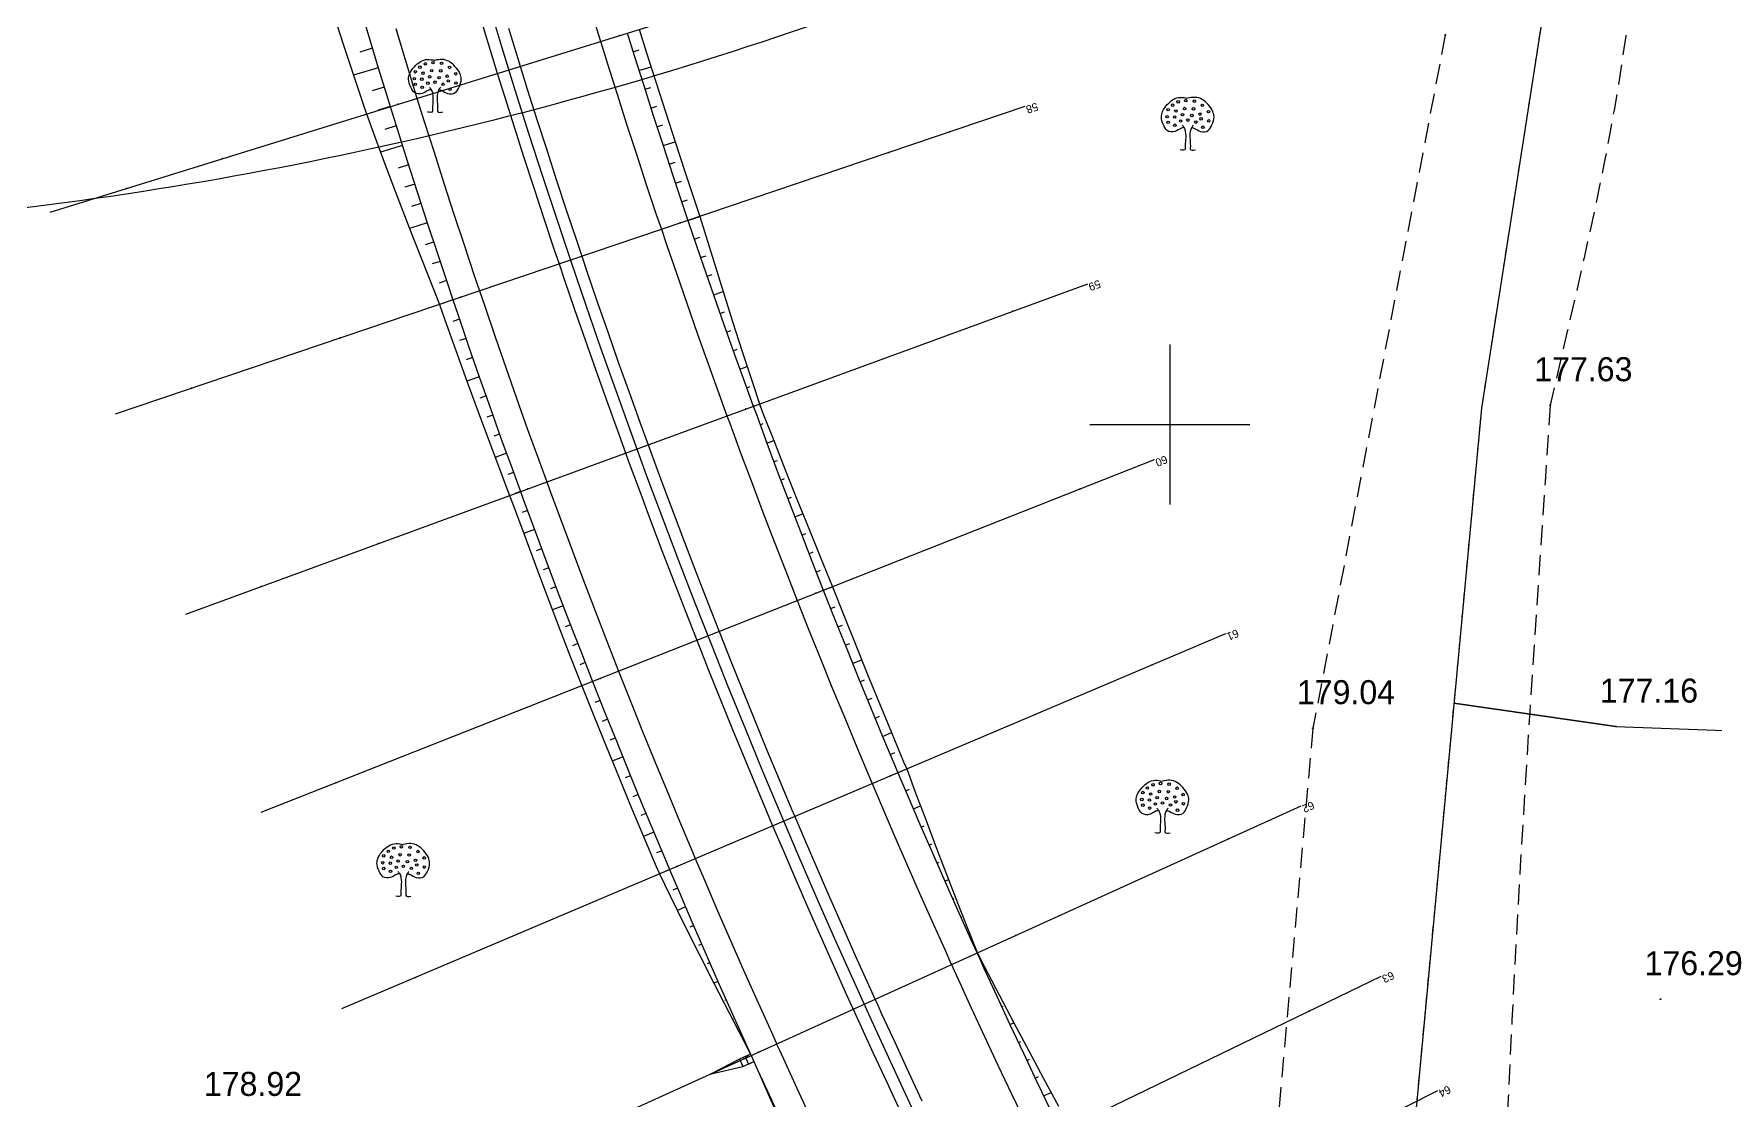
# Model space of a CAD drawing. Extents: x -83928 to -81707, y 15464 to 18601.
# Drawn here: x -83142 to -82931.8, y 17115.6 to 17248.8 of the extents above; entities that cross this region are included whole.
import ezdxf
from ezdxf.enums import TextEntityAlignment as Align

# ---------------------------------------------------------------- set-up
doc = ezdxf.new("R2010")
doc.units = 0
doc.header["$MEASUREMENT"] = 0
for name, pattern in [('ACAD_ISO03W100', [30, 12, -18]), ('INTERROMPU', [0.75, 0.5, -0.25]), ('TIRETPTx2', [2, 1, -0.5, 0, -0.5])]:
    doc.linetypes.add(name, pattern=pattern)
doc.layers.add('ACCE', color=4, linetype='INTERROMPU', lineweight=25)
for name, color, linetype in [('ALT', 7, 'Continuous'), ('ASSIETTE', 3, 'Continuous'), ('AXE_EN_PLAN', 1, 'Continuous'), ('Carroyage 1', 7, 'Continuous'), ('CHAUSSEE_EXT', 5, 'Continuous'), ('CHAUSSEE_INT', 5, 'Continuous'), ('CNiv_1', 1, 'Continuous'), ('ECOULEMENT', 160, 'ACAD_ISO03W100'), ('FONDS_DE_FOSSE', 4, 'Continuous'), ('FOSSES', 3, 'Continuous'), ('LIMITE', 40, 'INTERROMPU'), ('PLATE-FORME', 6, 'Continuous'), ('POINTS', 3, 'Continuous'), ('POINTS_PROFILS', 1, 'Continuous'), ('PROFILS', 7, 'Continuous'), ('Talus', 5, 'Continuous')]:
    doc.layers.add(name, color=color, linetype=linetype)

msp = doc.modelspace()

# ---------------------------------------------------------------- linework, layer by layer
at = {"linetype": 'ByBlock', "extrusion": (0.000932032, -0.005533, 0.999984)}
for centre in [(-83094.28, 17243.44, -162.28), (-83093.72, 17244.01, -162.28), (-83093.31, 17243.26, -162.28), (-83093.02, 17244.42, -162.28), (-83092.23, 17243.57, -162.28), (-83092.08, 17244.57, -162.28), (-83091.1, 17243.55, -162.28), (-83091, 17244.49, -162.28), (-83090, 17243.98, -162.28), (-83089.23, 17243.19, -162.28), (-83094.41, 17242.57, -162.28), (-83094.28, 17241.86, -162.28), (-83093.46, 17242.52, -162.28), (-83093.43, 17241.5, -162.28), (-83092.72, 17242.01, -162.28), (-83092.49, 17242.8, -162.28), (-83091.82, 17242.14, -162.28), (-83091.31, 17242.7, -162.28), (-83090.82, 17241.88, -162.28), (-83090.31, 17242.88, -162.28), (-83090.16, 17242.29, -162.28), (-83089.95, 17241.24, -162.28), (-83089.21, 17242.04, -162.28), (-82999.64, 17239.27, -162.28), (-82998.95, 17239.68, -162.28), (-82998, 17239.84, -162.28), (-82996.92, 17239.76, -162.28), (-82995.93, 17239.25, -162.28), (-83000.33, 17237.84, -162.28), (-83000.2, 17238.71, -162.28), (-83000.2, 17237.12, -162.28), (-82999.38, 17237.79, -162.28), (-82999.23, 17238.53, -162.28), (-82998.64, 17237.28, -162.28), (-82998.41, 17238.07, -162.28), (-82998.15, 17238.84, -162.28), (-82997.74, 17237.4, -162.28), (-82997.23, 17237.97, -162.28), (-82997.03, 17238.81, -162.28), (-82996.74, 17237.15, -162.28), (-82996.23, 17238.15, -162.28), (-82996.08, 17237.56, -162.28), (-82995.16, 17238.45, -162.28), (-82995.13, 17237.3, -162.28), (-82999.36, 17236.76, -162.28), (-82995.87, 17236.51, -162.28), (-83003.36, 17153.39, -162.28), (-83002.8, 17153.96, -162.28), (-83002.39, 17153.21, -162.28), (-83002.1, 17154.36, -162.28), (-83001.31, 17153.52, -162.28), (-83001.16, 17154.52, -162.28), (-83000.18, 17153.49, -162.28), (-83000.08, 17154.44, -162.28), (-82999.39, 17152.83, -162.28), (-82999.08, 17153.93, -162.28), (-82998.32, 17153.14, -162.28), (-83003.49, 17152.52, -162.28), (-83003.36, 17151.81, -162.28), (-83002.54, 17152.47, -162.28), (-83002.51, 17151.45, -162.28), (-83001.8, 17151.96, -162.28), (-83001.57, 17152.75, -162.28), (-83000.9, 17152.09, -162.28), (-83000.39, 17152.65, -162.28), (-82999.9, 17151.83, -162.28), (-82999.24, 17152.24, -162.28), (-82999.03, 17151.19, -162.28), (-82998.29, 17151.99, -162.28), (-83096.02, 17146.61, -162.28), (-83094.95, 17146.54, -162.28), (-83098.35, 17144.62, -162.28), (-83098.23, 17145.49, -162.28), (-83097.66, 17146.05, -162.28), (-83097.41, 17144.57, -162.28), (-83097.25, 17145.31, -162.28), (-83096.97, 17146.46, -162.28), (-83096.43, 17144.85, -162.28), (-83096.18, 17145.62, -162.28), (-83095.26, 17144.75, -162.28), (-83095.05, 17145.59, -162.28), (-83094.26, 17144.92, -162.28), (-83093.95, 17146.02, -162.28), (-83093.18, 17145.23, -162.28), (-83098.23, 17143.9, -162.28), (-83097.38, 17143.54, -162.28), (-83096.66, 17144.05, -162.28), (-83095.77, 17144.18, -162.28), (-83094.77, 17143.93, -162.28), (-83094.1, 17144.34, -162.28), (-83093.9, 17143.29, -162.28), (-83093.16, 17144.08, -162.28)]:
    msp.add_circle(centre, 0.156, dxfattribs=at)
at = {"linetype": 'ByBlock'}
for points in [[(-83092.36, 17241.85, 10.57), (-83092.48, 17241.82, 10.57), (-83092.86, 17241.7, 10.57), (-83093.44, 17241.25, 10.56), (-83094.48, 17241.32, 10.56), (-83094.93, 17242.23, 10.57), (-83095.24, 17243.05, 10.57), (-83095, 17243.99, 10.58), (-83094.44, 17244.71, 10.58), (-83093.72, 17245.4, 10.59), (-83092.77, 17245.69, 10.59), (-83092.16, 17245.56, 10.59), (-83091.86, 17245.5, 10.59)], [(-82998.28, 17237.12, 10.45), (-82998.4, 17237.09, 10.45), (-82998.78, 17236.97, 10.45), (-82999.36, 17236.51, 10.45), (-83000.41, 17236.58, 10.45), (-83000.86, 17237.49, 10.46), (-83001.16, 17238.32, 10.46), (-83000.92, 17239.25, 10.47), (-83000.36, 17239.98, 10.47), (-82999.64, 17240.67, 10.47), (-82998.69, 17240.95, 10.47), (-82998.08, 17240.83, 10.47), (-82997.78, 17240.77, 10.47)], [(-83001.44, 17151.8, 9.98), (-83001.56, 17151.77, 9.98), (-83001.94, 17151.65, 9.98), (-83002.52, 17151.19, 9.98), (-83003.56, 17151.27, 9.98), (-83004.02, 17152.18, 9.99), (-83004.32, 17153, 9.99), (-83004.08, 17153.94, 10), (-83003.52, 17154.66, 10), (-83002.8, 17155.35, 10), (-83001.85, 17155.64, 10), (-83001.24, 17155.51, 10), (-83000.94, 17155.45, 10)], [(-83096.31, 17143.9, 10.03), (-83096.43, 17143.87, 10.03), (-83096.81, 17143.75, 10.03), (-83097.39, 17143.29, 10.02), (-83098.43, 17143.36, 10.03), (-83098.88, 17144.27, 10.03), (-83099.19, 17145.1, 10.04), (-83098.95, 17146.03, 10.04), (-83098.39, 17146.76, 10.05), (-83097.67, 17147.45, 10.05), (-83096.72, 17147.73, 10.05), (-83096.11, 17147.61, 10.05), (-83095.81, 17147.55, 10.05)]]:
    msp.add_open_spline(points, degree=3, knots=[0.251632, 0.251632, 0.251632, 0.251632, 0.437955, 0.853553, 1.334497, 1.754172, 2.275549, 2.6296, 3.144963, 3.634468, 4.105014, 4.559575, 4.559575, 4.559575, 4.559575], dxfattribs=at)
for points in [[(-83091.36, 17241.85, 10.56), (-83091.24, 17241.82, 10.56), (-83090.86, 17241.7, 10.56), (-83090.28, 17241.25, 10.56), (-83089.24, 17241.32, 10.56), (-83088.78, 17242.23, 10.56), (-83088.48, 17243.05, 10.57), (-83088.72, 17243.99, 10.57), (-83089.28, 17244.71, 10.58), (-83090, 17245.4, 10.58), (-83090.95, 17245.69, 10.59), (-83091.56, 17245.56, 10.59), (-83091.86, 17245.5, 10.59)], [(-82997.28, 17237.12, 10.45), (-82997.16, 17237.09, 10.45), (-82996.78, 17236.97, 10.45), (-82996.2, 17236.51, 10.45), (-82995.16, 17236.58, 10.45), (-82994.71, 17237.49, 10.45), (-82994.4, 17238.32, 10.45), (-82994.64, 17239.25, 10.46), (-82995.2, 17239.98, 10.46), (-82995.92, 17240.67, 10.47), (-82996.87, 17240.95, 10.47), (-82997.48, 17240.83, 10.47), (-82997.78, 17240.77, 10.47)], [(-83000.44, 17151.8, 9.98), (-83000.32, 17151.77, 9.98), (-82999.94, 17151.65, 9.98), (-82999.36, 17151.2, 9.98), (-82998.32, 17151.27, 9.98), (-82997.87, 17152.18, 9.98), (-82997.56, 17153, 9.99), (-82997.8, 17153.94, 9.99), (-82998.36, 17154.66, 10), (-82999.08, 17155.35, 10), (-83000.03, 17155.64, 10), (-83000.64, 17155.51, 10), (-83000.94, 17155.45, 10)], [(-83095.31, 17143.9, 10.03), (-83095.19, 17143.87, 10.03), (-83094.81, 17143.75, 10.03), (-83094.23, 17143.29, 10.02), (-83093.18, 17143.36, 10.02), (-83092.73, 17144.27, 10.03), (-83092.43, 17145.1, 10.03), (-83092.67, 17146.03, 10.04), (-83093.23, 17146.76, 10.04), (-83093.95, 17147.45, 10.04), (-83094.9, 17147.73, 10.05), (-83095.51, 17147.61, 10.05), (-83095.81, 17147.55, 10.05)]]:
    msp.add_open_spline(points, degree=3, knots=[0.251632, 0.251632, 0.251632, 0.251632, 0.437955, 0.853553, 1.334497, 1.754172, 2.275549, 2.6296, 3.144963, 3.634468, 4.105014, 4.559575, 4.559575, 4.559575, 4.559575])
for points in [[(-83092.54, 17242.13, 10.57), (-83092.33, 17241.85, 10.57), (-83092.15, 17241.34, 10.56), (-83092.15, 17239.27, 10.55), (-83092.15, 17239.14, 10.55), (-83092.79, 17239.04, 10.55)], [(-83091.16, 17242.13, 10.57), (-83091.36, 17241.85, 10.56), (-83091.54, 17241.34, 10.56), (-83091.54, 17239.27, 10.55), (-83091.54, 17239.14, 10.55), (-83090.9, 17239.04, 10.55)], [(-82998.46, 17237.4, 10.45), (-82998.26, 17237.12, 10.45), (-82998.08, 17236.61, 10.45), (-82998.08, 17234.53, 10.44), (-82998.08, 17234.41, 10.44), (-82998.72, 17234.3, 10.44)], [(-82997.08, 17237.4, 10.45), (-82997.28, 17237.12, 10.45), (-82997.46, 17236.61, 10.45), (-82997.46, 17234.53, 10.44), (-82997.46, 17234.41, 10.44), (-82996.82, 17234.3, 10.43)], [(-83001.62, 17152.08, 9.98), (-83001.41, 17151.8, 9.98), (-83001.23, 17151.29, 9.98), (-83001.23, 17149.22, 9.97), (-83001.23, 17149.09, 9.97), (-83001.87, 17148.99, 9.97)], [(-83000.24, 17152.08, 9.98), (-83000.44, 17151.8, 9.98), (-83000.62, 17151.29, 9.98), (-83000.62, 17149.22, 9.97), (-83000.62, 17149.09, 9.97), (-82999.98, 17148.99, 9.97)], [(-83096.49, 17144.18, 10.03), (-83096.28, 17143.9, 10.03), (-83096.1, 17143.39, 10.02), (-83096.1, 17141.31, 10.01), (-83096.1, 17141.19, 10.01), (-83096.74, 17141.08, 10.01)], [(-83095.1, 17144.18, 10.03), (-83095.31, 17143.9, 10.03), (-83095.49, 17143.39, 10.02), (-83095.49, 17141.31, 10.01), (-83095.49, 17141.19, 10.01), (-83094.85, 17141.08, 10.01)]]:
    msp.add_spline(points, degree=3, dxfattribs=at)
at = {"layer": 'ACCE', "linetype": 'INTERROMPU', "ltscale": 5}
for points, knots in [([(-83233.9, 17733.51, 206.77), (-83233.53, 17729.41, 206.72), (-83233.17, 17725.3, 206.67), (-83232.41, 17718.6, 206.58), (-83232.07, 17716.01, 206.55), (-83230.88, 17708.25, 206.45), (-83229.84, 17703.13, 206.39), (-83227.33, 17692.98, 206.26), (-83225.87, 17687.95, 206.19), (-83221.02, 17673, 206), (-83217.15, 17663.22, 205.87), (-83211.43, 17649.82, 205.69), (-83209.78, 17646.08, 205.64), (-83206.47, 17638.64, 205.54), (-83204.81, 17634.94, 205.49), (-83201.81, 17628.12, 205.4), (-83200.47, 17625, 205.36), (-83197.85, 17618.75, 205.27), (-83196.57, 17615.62, 205.23), (-83192.84, 17606.19, 205.11), (-83190.48, 17599.88, 205.02), (-83183.75, 17580.86, 204.77), (-83179.76, 17568.07, 204.61), (-83169.1, 17529.37, 204.11), (-83163.76, 17503.13, 203.77), (-83148.64, 17400.87, 202.5), (-83148.84, 17322.19, 201.55), (-83152.38, 17235.24, 200.51), (-83152.66, 17228.63, 200.44), (-83153.58, 17208.79, 200.2), (-83154.25, 17195.52, 200.04), (-83155.29, 17175.82, 199.81), (-83155.63, 17169.43, 199.73), (-83156.66, 17150.22, 199.5), (-83157.36, 17137.39, 199.35), (-83158.18, 17121.77, 199.17), (-83158.33, 17119.02, 199.13), (-83158.61, 17113.51, 199.07), (-83158.75, 17110.75, 199.04), (-83159.05, 17102.49, 198.94), (-83159.1, 17097.01, 198.87), (-83158.57, 17088.78, 198.77), (-83158.27, 17085.94, 198.74), (-83157.47, 17081.04, 198.67), (-83157.03, 17078.95, 198.65), (-83155.97, 17074.95, 198.6), (-83155.36, 17073.03, 198.57), (-83154.14, 17069.86, 198.53), (-83153.59, 17068.57, 198.51), (-83151.64, 17064.57, 198.46), (-83150.05, 17061.95, 198.42), (-83146.67, 17056.82, 198.35), (-83144.87, 17054.32, 198.31), (-83142.25, 17050.57, 198.26), (-83141.39, 17049.34, 198.24), (-83139.73, 17046.84, 198.21), (-83138.91, 17045.58, 198.19), (-83136.52, 17041.77, 198.14), (-83135, 17039.19, 198.1), (-83130.64, 17031.34, 197.99), (-83128.03, 17025.96, 197.92), (-83123.34, 17014.78, 197.77), (-83121.29, 17008.97, 197.69), (-83119.3, 17002.05, 197.6), (-83119.01, 17001.03, 197.59), (-83118.74, 17000, 197.58)], [0, 0, 0, 0, 12.327592, 12.327592, 20.115185, 20.115185, 35.690369, 35.690369, 51.265554, 51.265554, 82.415924, 82.415924, 94.599801, 94.599801, 106.783679, 106.783679, 117.042177, 117.042177, 127.300676, 127.300676, 147.817673, 147.817673, 188.851667, 188.851667, 270.919656, 270.919656, 504.266791, 504.266791, 523.408174, 523.408174, 561.690939, 561.690939, 580.062827, 580.062827, 616.806602, 616.806602, 624.666597, 624.666597, 632.526593, 632.526593, 648.246583, 648.246583, 656.641025, 656.641025, 663.01911, 663.01911, 669.054099, 669.054099, 673.230966, 673.230966, 682.320154, 682.320154, 691.409342, 691.409342, 695.886005, 695.886005, 700.362668, 700.362668, 709.315994, 709.315994, 727.222646, 727.222646, 745.789014, 745.789014, 749.014873, 749.014873, 749.014873, 749.014873]), ([(-83230.54, 17729.67, 206.71), (-83230.29, 17726.91, 206.68), (-83230.02, 17724.15, 206.64), (-83229.41, 17718.85, 206.58), (-83229.08, 17716.29, 206.55), (-83227.91, 17708.67, 206.45), (-83226.87, 17703.63, 206.39), (-83224.39, 17693.62, 206.26), (-83222.95, 17688.65, 206.19), (-83218.13, 17673.86, 206), (-83214.29, 17664.14, 205.87), (-83208.5, 17650.61, 205.69), (-83206.78, 17646.7, 205.64), (-83203.3, 17638.89, 205.53), (-83201.55, 17634.99, 205.48), (-83198.23, 17627.41, 205.38), (-83196.66, 17623.72, 205.33), (-83193.62, 17616.31, 205.23), (-83192.14, 17612.6, 205.18), (-83187.83, 17601.44, 205.03), (-83185.14, 17593.96, 204.93), (-83177.56, 17571.4, 204.64), (-83173.16, 17556.21, 204.44), (-83161.76, 17510.2, 203.85), (-83156.52, 17478.97, 203.46), (-83144.4, 17368.35, 202.09), (-83146.72, 17286.54, 201.11), (-83151.16, 17197.42, 200.06), (-83151.46, 17191.54, 199.99), (-83152.38, 17173.88, 199.78), (-83153.02, 17162.08, 199.64), (-83153.87, 17146.3, 199.45), (-83154.09, 17142.32, 199.4), (-83154.54, 17133.9, 199.3), (-83154.78, 17129.45, 199.25), (-83155.15, 17122.38, 199.16), (-83155.28, 17119.77, 199.13), (-83155.69, 17111.93, 199.04), (-83155.95, 17106.72, 198.98), (-83156.05, 17095.5, 198.84), (-83155.8, 17089.54, 198.77), (-83154.41, 17080.86, 198.66), (-83153.74, 17077.94, 198.63), (-83152.23, 17073.17, 198.56), (-83151.51, 17071.28, 198.54), (-83150.07, 17068.15, 198.5), (-83149.41, 17066.89, 198.48), (-83147.99, 17064.39, 198.44), (-83147.23, 17063.15, 198.43), (-83144.83, 17059.44, 198.37), (-83143.09, 17056.99, 198.34), (-83140.39, 17053.16, 198.29), (-83139.44, 17051.79, 198.27), (-83137.58, 17049.04, 198.23), (-83136.68, 17047.65, 198.21), (-83134.02, 17043.44, 198.15), (-83132.33, 17040.58, 198.11), (-83127.53, 17031.89, 197.99), (-83124.69, 17025.91, 197.91), (-83120.19, 17014.81, 197.76), (-83118.42, 17009.73, 197.69), (-83116.46, 17003.06, 197.61), (-83116.04, 17001.53, 197.59), (-83115.64, 17000, 197.57)], [4.124484, 4.124484, 4.124484, 4.124484, 12.445479, 12.445479, 20.246294, 20.246294, 35.847925, 35.847925, 51.449556, 51.449556, 82.652817, 82.652817, 95.459944, 95.459944, 108.26707, 108.26707, 120.324294, 120.324294, 132.381518, 132.381518, 156.495965, 156.495965, 204.72486, 204.72486, 301.18265, 301.18265, 541.306805, 541.306805, 558.239841, 558.239841, 592.105912, 592.105912, 603.477058, 603.477058, 616.212297, 616.212297, 623.674417, 623.674417, 638.598656, 638.598656, 656.415944, 656.415944, 665.823083, 665.823083, 672.282671, 672.282671, 676.771569, 676.771569, 681.260468, 681.260468, 690.238265, 690.238265, 695.10295, 695.10295, 699.967635, 699.967635, 709.697004, 709.697004, 729.155744, 729.155744, 745.094776, 745.094776, 749.806585, 749.806585, 749.806585, 749.806585])]:
    msp.add_open_spline(points, degree=3, knots=knots, dxfattribs=at)
at = {"layer": 'ASSIETTE'}
for points in [[(-83104.57, 17251.38), (-83103.31, 17247.51), (-83102.04, 17243.63), (-83100.74, 17239.77), (-83100.42, 17238.8), (-83099.36, 17235.93), (-83097.93, 17232.11), (-83096.48, 17228.3), (-83095.02, 17224.49), (-83093.54, 17220.69), (-83092.05, 17216.9), (-83091.3, 17215.01), (-83090.62, 17213.09), (-83089.25, 17209.26), (-83087.86, 17205.43), (-83086.46, 17201.61), (-83085.04, 17197.8), (-83083.6, 17193.99), (-83082.52, 17191.14), (-83082.17, 17190.19), (-83080.76, 17186.37), (-83079.34, 17182.56), (-83077.91, 17178.75), (-83076.45, 17174.95), (-83074.99, 17171.16), (-83073.5, 17167.37), (-83071.99, 17163.6), (-83070.47, 17159.82), (-83068.93, 17156.06), (-83067.37, 17152.3), (-83065.8, 17148.55), (-83064.21, 17144.8), (-83063.81, 17143.87), (-83062.46, 17141.13), (-83060.65, 17137.48), (-83058.83, 17133.84), (-83056.99, 17130.21), (-83055.14, 17126.59), (-83053.27, 17122.97), (-83052.42, 17121.33), (-83053.78, 17120.71), (-83057.35, 17118.89), (-83053.36, 17119.79), (-83052, 17120.41), (-83051.51, 17119.31), (-83049.86, 17115.59), (-83048.2, 17111.89)], [(-83066.33, 17249.39), (-83065.45, 17246.57), (-83064.26, 17242.82), (-83063.06, 17239.08), (-83061.85, 17235.34), (-83060.62, 17231.61), (-83059.37, 17227.88), (-83058.75, 17226.01), (-83058.17, 17224.13), (-83057.01, 17220.37), (-83055.84, 17216.62), (-83054.65, 17212.87), (-83053.45, 17209.12), (-83052.23, 17205.38), (-83051.3, 17202.57), (-83050.95, 17201.65), (-83049.52, 17197.99), (-83048.08, 17194.33), (-83046.62, 17190.67), (-83045.15, 17187.02), (-83043.67, 17183.38), (-83042.17, 17179.74), (-83040.72, 17176.08), (-83039.26, 17172.43), (-83037.79, 17168.79), (-83036.3, 17165.14), (-83034.8, 17161.51), (-83033.28, 17157.88), (-83032.9, 17156.98), (-83031.87, 17154.21), (-83030.48, 17150.52), (-83029.08, 17146.84), (-83027.67, 17143.16), (-83026.24, 17139.49), (-83024.79, 17135.82), (-83024.13, 17134.16), (-83024.13, 17134.16), (-83024.06, 17133.99), (-83023.7, 17133.28), (-83023.7, 17133.28), (-83023.16, 17132.24), (-83021.34, 17128.74), (-83019.5, 17125.26), (-83017.65, 17121.78), (-83015.79, 17118.31), (-83013.91, 17114.84)]]:
    msp.add_lwpolyline(points, dxfattribs=at)
at = {"layer": 'AXE_EN_PLAN'}
msp.add_lwpolyline([(-83122.05, 17435.64, 0.0909), (-83020.09, 17089.73)], format="xyb", dxfattribs=at)
at = {"layer": 'Carroyage 1'}
for p, q in [((-83000, 17210), (-83000, 17190)), ((-83010, 17200), (-82990, 17200))]:
    msp.add_line(p, q, dxfattribs=at)
at = {"layer": 'CHAUSSEE_EXT'}
for points in [[(-83072.63, 17252.6), (-83071.47, 17248.82), (-83071.18, 17247.88), (-83070.29, 17245.05), (-83069.1, 17241.28), (-83067.9, 17237.52), (-83066.68, 17233.76), (-83065.44, 17230.01), (-83064.19, 17226.26), (-83063.56, 17224.39), (-83062.92, 17222.51), (-83061.64, 17218.78), (-83060.35, 17215.04), (-83059.04, 17211.31), (-83057.71, 17207.59), (-83056.37, 17203.87), (-83055.36, 17201.09), (-83055.02, 17200.16), (-83053.65, 17196.45), (-83052.26, 17192.75), (-83050.86, 17189.06), (-83049.45, 17185.37), (-83048.02, 17181.68), (-83046.58, 17178), (-83045.12, 17174.33), (-83043.64, 17170.66), (-83042.16, 17167), (-83040.65, 17163.35), (-83039.14, 17159.7), (-83037.6, 17156.05), (-83037.22, 17155.14), (-83036.06, 17152.42), (-83034.5, 17148.79), (-83032.92, 17145.16), (-83031.33, 17141.54), (-83029.73, 17137.93), (-83028.11, 17134.33), (-83027.37, 17132.69), (-83027.37, 17132.69), (-83027.3, 17132.53), (-83026.96, 17131.8), (-83026.96, 17131.8), (-83026.48, 17130.73), (-83024.83, 17127.13), (-83023.17, 17123.55), (-83021.49, 17119.97), (-83019.8, 17116.4), (-83018.1, 17112.83)], [(-83096.76, 17249.48), (-83095.58, 17245.6), (-83094.4, 17241.73), (-83094.1, 17240.77), (-83093.19, 17237.87), (-83091.97, 17234.01), (-83090.74, 17230.15), (-83089.49, 17226.3), (-83088.22, 17222.46), (-83086.94, 17218.62), (-83086.29, 17216.7), (-83085.64, 17214.78), (-83084.33, 17210.95), (-83083.01, 17207.13), (-83081.66, 17203.31), (-83080.31, 17199.5), (-83078.93, 17195.69), (-83077.89, 17192.84), (-83077.55, 17191.89), (-83076.14, 17188.09), (-83074.72, 17184.3), (-83073.29, 17180.51), (-83071.84, 17176.73), (-83070.38, 17172.96), (-83068.9, 17169.19), (-83067.41, 17165.43), (-83065.9, 17161.67), (-83064.37, 17157.92), (-83062.83, 17154.18), (-83061.28, 17150.44), (-83059.71, 17146.71), (-83059.32, 17145.78), (-83058.13, 17142.98), (-83056.53, 17139.26), (-83054.91, 17135.55), (-83053.29, 17131.84), (-83051.64, 17128.15), (-83049.98, 17124.45), (-83049.23, 17122.78), (-83049.23, 17122.78), (-83049.15, 17122.61), (-83048.81, 17121.86), (-83048.81, 17121.86), (-83048.31, 17120.77), (-83046.62, 17117.09), (-83044.92, 17113.41)]]:
    msp.add_lwpolyline(points, dxfattribs=at)
at = {"layer": 'CHAUSSEE_INT'}
for points in [[(-83086.7, 17252.5), (-83085.54, 17248.67), (-83084.37, 17244.84), (-83084.07, 17243.88), (-83083.17, 17241.01), (-83081.97, 17237.19), (-83080.74, 17233.38), (-83079.51, 17229.57), (-83078.26, 17225.76), (-83076.99, 17221.96), (-83076.35, 17220.06), (-83075.7, 17218.17), (-83074.41, 17214.38), (-83073.09, 17210.59), (-83071.76, 17206.81), (-83070.42, 17203.04), (-83069.06, 17199.27), (-83068.03, 17196.45), (-83067.69, 17195.51), (-83066.3, 17191.75), (-83064.9, 17188), (-83063.48, 17184.25), (-83062.04, 17180.51), (-83060.6, 17176.77), (-83059.13, 17173.05), (-83057.65, 17169.32), (-83056.16, 17165.6), (-83054.65, 17161.89), (-83053.13, 17158.19), (-83051.59, 17154.49), (-83050.04, 17150.8), (-83049.65, 17149.87), (-83048.47, 17147.11), (-83046.89, 17143.43), (-83045.29, 17139.76), (-83043.68, 17136.09), (-83042.06, 17132.43), (-83040.41, 17128.77), (-83039.67, 17127.12), (-83039.66, 17127.11), (-83039.59, 17126.95), (-83039.25, 17126.21), (-83039.25, 17126.21), (-83038.76, 17125.12), (-83037.09, 17121.48), (-83035.4, 17117.85), (-83033.71, 17114.22)], [(-83082.67, 17249.54), (-83081.5, 17245.72), (-83081.2, 17244.77), (-83080.31, 17241.91), (-83079.11, 17238.1), (-83077.89, 17234.3), (-83076.66, 17230.5), (-83075.41, 17226.7), (-83074.14, 17222.92), (-83073.51, 17221.02), (-83072.86, 17219.13), (-83071.57, 17215.35), (-83070.26, 17211.58), (-83068.94, 17207.81), (-83067.6, 17204.05), (-83066.24, 17200.29), (-83065.22, 17197.48), (-83064.87, 17196.54), (-83063.49, 17192.79), (-83062.09, 17189.05), (-83060.67, 17185.32), (-83059.25, 17181.59), (-83057.8, 17177.86), (-83056.34, 17174.15), (-83054.87, 17170.43), (-83053.38, 17166.73), (-83051.88, 17163.03), (-83050.36, 17159.33), (-83048.82, 17155.65), (-83047.28, 17151.96), (-83046.89, 17151.04), (-83045.71, 17148.29), (-83044.14, 17144.62), (-83042.54, 17140.96), (-83040.94, 17137.3), (-83039.32, 17133.65), (-83037.68, 17130.01), (-83036.93, 17128.36), (-83036.93, 17128.35), (-83036.86, 17128.19), (-83036.52, 17127.45), (-83036.52, 17127.45), (-83036.03, 17126.37), (-83034.36, 17122.74), (-83032.69, 17119.11), (-83030.99, 17115.5)]]:
    msp.add_lwpolyline(points, dxfattribs=at)
at = {"layer": 'CNiv_1', "elevation": 180}
msp.add_lwpolyline([(-82928.31, 17321.58, 0.220459), (-82953.33, 17313.33, 0.194059), (-82959.4, 17300.28, -0.18459), (-82965.5, 17286.5, -0.084432), (-82977, 17278.28, -0.020916), (-83029, 17255.67, -0.064933), (-83149.77, 17226.28, -0.064933)], format="xyb", dxfattribs=at)
at = {"layer": 'ECOULEMENT', "linetype": 'ByBlock', "extrusion": (0.000932032, -0.005533, 0.999984)}
for p, q in [((-82953.41, 17251.23, 200.59), (-82961.07, 17202.06, 200.32)), ((-82961.07, 17202.06, 200.32), (-82970.8, 17097.99, 199.76)), ((-82964.52, 17165.21, 200.12), (-82944.27, 17162.26, 198.98)), ((-82944.27, 17162.26, 198.98), (-82964.52, 17165.21, 200.12)), ((-82964.52, 17165.21, 200.12), (-82944.27, 17162.26, 198.98)), ((-82944.27, 17162.26, 198.98), (-82964.52, 17165.21, 200.12)), ((-82944.27, 17162.26, 198.98), (-82903.74, 17160.8, 198.84)), ((-82944.27, 17162.26, 198.98), (-82903.74, 17160.8, 198.84))]:
    msp.add_line(p, q, dxfattribs=at)
at = {"layer": 'ECOULEMENT', "linetype": 'TIRETPTx2', "extrusion": (0.000932032, -0.005533, 0.999984), "elevation": 27.82}
msp.add_lwpolyline([(-82964.78, 17325.74), (-82953.56, 17251.65), (-82961.22, 17202.48), (-82970.95, 17098.41), (-82982.23, 17000.41)], dxfattribs=at)
at = {"layer": 'FONDS_DE_FOSSE'}
for points in [[(-83104.57, 17251.38), (-83103.31, 17247.51), (-83102.04, 17243.63), (-83100.74, 17239.77), (-83100.42, 17238.8), (-83099.36, 17235.93), (-83097.93, 17232.11), (-83096.48, 17228.3), (-83095.02, 17224.49), (-83093.54, 17220.69), (-83092.05, 17216.9), (-83091.3, 17215.01), (-83090.62, 17213.09), (-83089.25, 17209.26), (-83087.86, 17205.43), (-83086.46, 17201.61), (-83085.04, 17197.8), (-83083.6, 17193.99), (-83082.52, 17191.14), (-83082.17, 17190.19), (-83080.76, 17186.37), (-83079.34, 17182.56), (-83077.91, 17178.75), (-83076.45, 17174.95), (-83074.99, 17171.16), (-83073.5, 17167.37), (-83071.99, 17163.6), (-83070.47, 17159.82), (-83068.93, 17156.06), (-83067.37, 17152.3), (-83065.8, 17148.55), (-83064.21, 17144.8), (-83063.81, 17143.87), (-83062.46, 17141.13), (-83060.65, 17137.48), (-83058.83, 17133.84), (-83056.99, 17130.21), (-83055.14, 17126.59), (-83053.27, 17122.97), (-83052.42, 17121.33), (-83053.1, 17121.02), (-83053.02, 17120.85), (-83052.68, 17120.1), (-83052, 17120.41), (-83051.51, 17119.31), (-83049.86, 17115.59), (-83048.2, 17111.89)], [(-83066.33, 17249.39), (-83065.45, 17246.57), (-83064.26, 17242.82), (-83063.06, 17239.08), (-83061.85, 17235.34), (-83060.62, 17231.61), (-83059.37, 17227.88), (-83058.75, 17226.01), (-83058.17, 17224.13), (-83057.01, 17220.37), (-83055.84, 17216.62), (-83054.65, 17212.87), (-83053.45, 17209.12), (-83052.23, 17205.38), (-83051.3, 17202.57), (-83050.95, 17201.65), (-83049.52, 17197.99), (-83048.08, 17194.33), (-83046.62, 17190.67), (-83045.15, 17187.02), (-83043.67, 17183.38), (-83042.17, 17179.74), (-83040.72, 17176.08), (-83039.26, 17172.43), (-83037.79, 17168.79), (-83036.3, 17165.14), (-83034.8, 17161.51), (-83033.28, 17157.88), (-83032.9, 17156.98), (-83031.87, 17154.21), (-83030.48, 17150.52), (-83029.08, 17146.84), (-83027.67, 17143.16), (-83026.24, 17139.49), (-83024.79, 17135.82), (-83024.13, 17134.16), (-83024.13, 17134.16), (-83024.06, 17133.99), (-83023.7, 17133.28), (-83023.7, 17133.28), (-83023.16, 17132.24), (-83021.34, 17128.74), (-83019.5, 17125.26), (-83017.65, 17121.78), (-83015.79, 17118.31), (-83013.91, 17114.84)]]:
    msp.add_lwpolyline(points, dxfattribs=at)
at = {"layer": 'FOSSES'}
for points in [[(-83104.57, 17251.38), (-83103.31, 17247.51), (-83102.04, 17243.63), (-83100.74, 17239.77), (-83100.42, 17238.8), (-83099.36, 17235.93), (-83097.93, 17232.11), (-83096.48, 17228.3), (-83095.02, 17224.49), (-83093.54, 17220.69), (-83092.05, 17216.9), (-83091.3, 17215.01), (-83090.62, 17213.09), (-83089.25, 17209.26), (-83087.86, 17205.43), (-83086.46, 17201.61), (-83085.04, 17197.8), (-83083.6, 17193.99), (-83082.52, 17191.14), (-83082.17, 17190.19), (-83080.76, 17186.37), (-83079.34, 17182.56), (-83077.91, 17178.75), (-83076.45, 17174.95), (-83074.99, 17171.16), (-83073.5, 17167.37), (-83071.99, 17163.6), (-83070.47, 17159.82), (-83068.93, 17156.06), (-83067.37, 17152.3), (-83065.8, 17148.55), (-83064.21, 17144.8), (-83063.81, 17143.87), (-83062.46, 17141.13), (-83060.65, 17137.48), (-83058.83, 17133.84), (-83056.99, 17130.21), (-83055.14, 17126.59), (-83053.27, 17122.97), (-83052.42, 17121.33), (-83053.78, 17120.71), (-83053.7, 17120.54), (-83053.36, 17119.79), (-83052, 17120.41), (-83051.51, 17119.31), (-83049.86, 17115.59), (-83048.2, 17111.89)], [(-83066.33, 17249.39), (-83065.45, 17246.57), (-83064.26, 17242.82), (-83063.06, 17239.08), (-83061.85, 17235.34), (-83060.62, 17231.61), (-83059.37, 17227.88), (-83058.75, 17226.01), (-83058.17, 17224.13), (-83057.01, 17220.37), (-83055.84, 17216.62), (-83054.65, 17212.87), (-83053.45, 17209.12), (-83052.23, 17205.38), (-83051.3, 17202.57), (-83050.95, 17201.65), (-83049.52, 17197.99), (-83048.08, 17194.33), (-83046.62, 17190.67), (-83045.15, 17187.02), (-83043.67, 17183.38), (-83042.17, 17179.74), (-83040.72, 17176.08), (-83039.26, 17172.43), (-83037.79, 17168.79), (-83036.3, 17165.14), (-83034.8, 17161.51), (-83033.28, 17157.88), (-83032.9, 17156.98), (-83031.87, 17154.21), (-83030.48, 17150.52), (-83029.08, 17146.84), (-83027.67, 17143.16), (-83026.24, 17139.49), (-83024.79, 17135.82), (-83024.13, 17134.16), (-83024.13, 17134.16), (-83024.06, 17133.99), (-83023.7, 17133.28), (-83023.7, 17133.28), (-83023.16, 17132.24), (-83021.34, 17128.74), (-83019.5, 17125.26), (-83017.65, 17121.78), (-83015.79, 17118.31), (-83013.91, 17114.84)]]:
    msp.add_lwpolyline(points, dxfattribs=at)
at = {"layer": 'LIMITE', "linetype": 'INTERROMPU', "ltscale": 5, "extrusion": (0.000932032, -0.005533, 0.999984)}
for p, q in [((-82968.83, 17319.73, 10.88), (-82965.59, 17248.69, 200.09)), ((-82965.59, 17248.69, 200.09), (-82982.13, 17162.06, 199.1)), ((-82965.59, 17248.69, 200.09), (-82982.13, 17162.06, 199.1)), ((-82982.13, 17162.06, 199.1), (-82996.7, 16999.37, 197.19)), ((-82982.13, 17162.06, 199.1), (-82996.7, 16999.37, 197.19))]:
    msp.add_line(p, q, dxfattribs=at)
at = {"layer": 'LIMITE', "linetype": 'INTERROMPU', "ltscale": 5}
for points, knots in [([(-82945.75, 17342.12, 201.15), (-82942.41, 17311.78, 200.78), (-82937.23, 17264.6, 200.19), (-82948.75, 17218.76, 199.68), (-82952.48, 17202.37, 199.49), (-82952.48, 17202.35, 199.49)], [0, 0, 0, 0, 90.53309, 140.750603, 140.800444, 140.800444, 140.800444, 140.800444]), ([(-82952.47, 17202.4, 199.49), (-82955.97, 17151.31, 198.92), (-82960.09, 17091.22, 198.26), (-82959.06, 17021.42, 197.29), (-82969.8, 17006.91, 197.27), (-82972.33, 17000, 197.16)], [0, 0, 0, 0, 154.901533, 182.17592, 204.739483, 204.739483, 204.739483, 204.739483]), ([(-82952.47, 17202.4, 199.49), (-82955.97, 17151.31, 198.92), (-82960.09, 17091.22, 198.26), (-82959.06, 17021.42, 197.29), (-82969.8, 17006.91, 197.27), (-82972.33, 17000, 197.16)], [0, 0, 0, 0, 154.901533, 182.17592, 204.739483, 204.739483, 204.739483, 204.739483])]:
    msp.add_open_spline(points, degree=3, knots=knots, dxfattribs=at)
at = {"layer": 'PLATE-FORME'}
for points in [[(-83101.27, 17252.36), (-83100.11, 17248.47), (-83098.93, 17244.58), (-83097.74, 17240.7), (-83097.44, 17239.73), (-83096.53, 17236.82), (-83095.31, 17232.95), (-83094.07, 17229.08), (-83092.81, 17225.22), (-83091.54, 17221.36), (-83090.26, 17217.5), (-83089.61, 17215.58), (-83088.96, 17213.66), (-83087.64, 17209.81), (-83086.31, 17205.98), (-83084.96, 17202.14), (-83083.6, 17198.32), (-83082.22, 17194.49), (-83081.18, 17191.63), (-83080.83, 17190.68), (-83079.42, 17186.87), (-83078, 17183.06), (-83076.56, 17179.27), (-83075.11, 17175.47), (-83073.64, 17171.69), (-83072.15, 17167.9), (-83070.66, 17164.13), (-83069.14, 17160.36), (-83067.61, 17156.6), (-83066.07, 17152.84), (-83064.51, 17149.09), (-83062.93, 17145.34), (-83062.54, 17144.41), (-83061.34, 17141.61), (-83059.74, 17137.87), (-83058.12, 17134.15), (-83056.49, 17130.43), (-83054.84, 17126.72), (-83053.18, 17123.01), (-83052.42, 17121.33), (-83052.41, 17121.33), (-83052.34, 17121.16), (-83052, 17120.41), (-83052, 17120.41), (-83051.5, 17119.31), (-83049.8, 17115.62), (-83048.1, 17111.94)], [(-83067.83, 17248.92), (-83066.95, 17246.1), (-83065.77, 17242.34), (-83064.57, 17238.59), (-83063.35, 17234.85), (-83062.12, 17231.11), (-83060.87, 17227.37), (-83060.24, 17225.51), (-83059.61, 17223.64), (-83058.33, 17219.92), (-83057.04, 17216.2), (-83055.74, 17212.48), (-83054.42, 17208.77), (-83053.08, 17205.07), (-83052.07, 17202.29), (-83051.73, 17201.37), (-83050.37, 17197.67), (-83048.99, 17193.98), (-83047.59, 17190.3), (-83046.18, 17186.62), (-83044.76, 17182.95), (-83043.32, 17179.29), (-83041.87, 17175.63), (-83040.4, 17171.97), (-83038.92, 17168.32), (-83037.42, 17164.68), (-83035.91, 17161.05), (-83034.38, 17157.42), (-83034, 17156.51), (-83032.84, 17153.79), (-83031.29, 17150.17), (-83029.72, 17146.56), (-83028.13, 17142.96), (-83026.53, 17139.36), (-83024.92, 17135.77), (-83024.18, 17134.14), (-83024.18, 17134.14), (-83024.11, 17133.97), (-83023.78, 17133.25), (-83023.78, 17133.24), (-83023.29, 17132.18), (-83021.65, 17128.6), (-83020, 17125.03), (-83018.32, 17121.46), (-83016.64, 17117.9), (-83014.94, 17114.35)]]:
    msp.add_lwpolyline(points, dxfattribs=at)
at = {"layer": 'POINTS', "extrusion": (0.002059, -0.012217, 0.999923)}
for centre in [(-82965.82, 17247.76, -182.42), (-82952.71, 17201.47, -182.42), (-82982.37, 17161.12, -182.42), (-82944.51, 17161.32, -182.42), (-82938.92, 17127.26, -182.42)]:
    msp.add_circle(centre, 0.05, dxfattribs=at)
at = {"layer": 'POINTS_PROFILS'}
for p in [(-83068.79, 17248.62), (-83071.18, 17247.88), (-83082.64, 17244.32), (-83081.2, 17244.77), (-83084.07, 17243.88), (-83096.48, 17240.02), (-83094.1, 17240.77), (-83100.42, 17238.8), (-83097.44, 17239.73), (-83027.56, 17236.56), (-83035.14, 17233.99), (-83118.41, 17233.22), (-83130.39, 17229.5), (-83061.19, 17225.19), (-83060.24, 17225.51), (-83058.75, 17226.01), (-83063.56, 17224.39), (-83073.51, 17221.02), (-83076.35, 17220.06), (-83074.93, 17220.54), (-83086.29, 17216.7), (-83091.3, 17215.01), (-83089.61, 17215.58), (-83088.66, 17215.9), (-83019.67, 17214.15), (-83103.69, 17210.82), (-83122.29, 17204.53), (-83053.01, 17201.95), (-83052.07, 17202.29), (-83051.3, 17202.57), (-83055.36, 17201.09), (-83068.03, 17196.45), (-83066.63, 17196.96), (-83065.22, 17197.48), (-83081.18, 17191.63), (-83080.24, 17191.98), (-83077.89, 17192.84), (-83011.23, 17191.96), (-83082.52, 17191.14), (-83098.94, 17185.13), (-83113.58, 17179.77), (-83044.25, 17178.92), (-83043.32, 17179.29), (-83042.17, 17179.74), (-83046.58, 17178), (-83059.13, 17173.05), (-83057.74, 17173.6), (-83056.34, 17174.15), (-83068.9, 17169.19), (-83002.23, 17169.98), (-83073.5, 17167.37), (-83072.15, 17167.9), (-83071.22, 17168.27), (-83034.92, 17156.12), (-83034, 17156.51), (-83032.9, 17156.98), (-83104.24, 17155.24), (-83037.22, 17155.14), (-83049.65, 17149.87), (-83048.27, 17150.46), (-83046.89, 17151.04), (-82992.69, 17148.23), (-83059.32, 17145.78), (-83063.81, 17143.87), (-83062.54, 17144.41), (-83061.62, 17144.8), (-83019.28, 17136.16), (-83025.02, 17133.56), (-83024.11, 17133.97), (-83024.06, 17133.99), (-83094.3, 17130.94), (-83027.3, 17132.53), (-83039.59, 17126.95), (-83038.22, 17127.57), (-83036.86, 17128.19), (-82982.61, 17126.73), (-83049.15, 17122.61), (-83053.71, 17120.54), (-83053.7, 17120.54), (-83053.25, 17120.75), (-83052.79, 17120.96), (-83052.34, 17121.16), (-83051.43, 17121.58), (-83057.35, 17118.89)]:
    msp.add_point(p, dxfattribs=at)
at = {"layer": 'PROFILS'}
for points in [[(-83139.94, 17226.54), (-83025.33, 17262.11)], [(-83131.77, 17201.33), (-83018.09, 17239.76)], [(-83122.97, 17176.33), (-83010.28, 17217.59)], [(-83113.55, 17151.56), (-83001.93, 17195.63)], [(-83103.51, 17127.04), (-82993.03, 17173.88)], [(-83092.86, 17102.77), (-82983.59, 17152.36)], [(-83081.61, 17078.78), (-82973.61, 17131.08)], [(-83073.64, 17062.67), (-82966.54, 17116.8)]]:
    msp.add_lwpolyline(points, dxfattribs=at)
at = {"layer": 'Talus'}
for points in [[(-83099.67, 17247.01), (-83101.25, 17246.53)], [(-83067.1, 17246.57), (-83066.35, 17246.81)], [(-83098.93, 17244.58), (-83102.04, 17243.63)], [(-83066.36, 17244.22), (-83064.85, 17244.7)], [(-83098.19, 17242.15), (-83099.71, 17241.69)], [(-83065.62, 17241.88), (-83064.86, 17242.12)], [(-83064.87, 17239.53), (-83064.11, 17239.77)], [(-83097.44, 17239.73), (-83098.93, 17239.27)], [(-83096.68, 17237.3), (-83098.11, 17236.86)], [(-83064.11, 17237.19), (-83063.36, 17237.43)], [(-83095.92, 17234.88), (-83098.64, 17234.02)], [(-83063.35, 17234.85), (-83061.85, 17235.34)], [(-83095.15, 17232.46), (-83096.45, 17232.05)], [(-83062.58, 17232.51), (-83061.83, 17232.76)], [(-83094.38, 17230.05), (-83095.61, 17229.65)], [(-83061.81, 17230.17), (-83061.06, 17230.42)], [(-83093.6, 17227.63), (-83094.77, 17227.25)], [(-83061.03, 17227.84), (-83060.28, 17228.09)], [(-83092.81, 17225.22), (-83095.02, 17224.49)], [(-83060.24, 17225.51), (-83058.75, 17226.01)], [(-83059.45, 17223.18), (-83058.74, 17223.42)], [(-83092.02, 17222.8), (-83093.06, 17222.46)], [(-83058.65, 17220.85), (-83057.98, 17221.08)], [(-83091.22, 17220.39), (-83092.2, 17220.07)], [(-83057.85, 17218.52), (-83057.21, 17218.74)], [(-83090.42, 17217.99), (-83091.33, 17217.68)], [(-83089.61, 17215.58), (-83091.3, 17215.01)], [(-83057.04, 17216.2), (-83055.84, 17216.62)], [(-83088.79, 17213.18), (-83089.62, 17212.89)], [(-83056.23, 17213.87), (-83055.66, 17214.07)], [(-83087.97, 17210.77), (-83088.78, 17210.49)], [(-83055.41, 17211.55), (-83054.88, 17211.74)], [(-83087.14, 17208.37), (-83087.94, 17208.1)], [(-83054.58, 17209.23), (-83054.09, 17209.41)], [(-83053.75, 17206.92), (-83052.84, 17207.25)], [(-83086.31, 17205.98), (-83087.86, 17205.43)], [(-83052.91, 17204.6), (-83052.49, 17204.76)], [(-83085.47, 17203.58), (-83086.23, 17203.31)], [(-83052.07, 17202.29), (-83051.69, 17202.43)], [(-83084.62, 17201.19), (-83085.36, 17200.92)], [(-83051.22, 17199.98), (-83050.82, 17200.13)], [(-83083.77, 17198.79), (-83084.49, 17198.54)], [(-83050.37, 17197.67), (-83049.52, 17197.99)], [(-83082.91, 17196.41), (-83084.32, 17195.9)], [(-83082.05, 17194.02), (-83082.74, 17193.77)], [(-83049.5, 17195.37), (-83049.06, 17195.53)], [(-83081.18, 17191.63), (-83081.85, 17191.39)], [(-83048.64, 17193.06), (-83048.18, 17193.24)], [(-83047.77, 17190.76), (-83047.29, 17190.94)], [(-83080.3, 17189.25), (-83080.97, 17189)], [(-83046.89, 17188.46), (-83045.89, 17188.85)], [(-83079.42, 17186.87), (-83080.76, 17186.37)], [(-83046, 17186.17), (-83045.49, 17186.37)], [(-83078.53, 17184.49), (-83079.2, 17184.24)], [(-83045.11, 17183.87), (-83044.58, 17184.08)], [(-83077.64, 17182.11), (-83078.31, 17181.86)], [(-83044.22, 17181.58), (-83043.66, 17181.8)], [(-83076.74, 17179.74), (-83077.41, 17179.49)], [(-83043.32, 17179.29), (-83042.17, 17179.74)], [(-83075.83, 17177.37), (-83077.18, 17176.85)], [(-83042.41, 17177), (-83041.84, 17177.23)], [(-83074.92, 17175), (-83075.6, 17174.74)], [(-83041.5, 17174.71), (-83040.93, 17174.94)], [(-83074.01, 17172.63), (-83074.68, 17172.37)], [(-83040.58, 17172.43), (-83040.01, 17172.66)], [(-83039.66, 17170.15), (-83038.53, 17170.61)], [(-83073.08, 17170.27), (-83073.76, 17170)], [(-83072.15, 17167.9), (-83073.5, 17167.37)], [(-83038.73, 17167.87), (-83038.17, 17168.1)], [(-83071.22, 17165.54), (-83071.89, 17165.28)], [(-83037.79, 17165.59), (-83037.23, 17165.82)], [(-83070.28, 17163.19), (-83070.94, 17162.92)], [(-83036.85, 17163.32), (-83036.29, 17163.55)], [(-83069.33, 17160.83), (-83069.99, 17160.56)], [(-83035.91, 17161.05), (-83034.8, 17161.51)], [(-83068.38, 17158.48), (-83069.7, 17157.94)], [(-83034.95, 17158.78), (-83034.4, 17159.01)], [(-83067.42, 17156.13), (-83068.07, 17155.86)], [(-83034, 17156.51), (-83033.45, 17156.74)], [(-83066.45, 17153.78), (-83067.11, 17153.51)], [(-83033.03, 17154.25), (-83032.54, 17154.46)], [(-83032.06, 17151.98), (-83031.18, 17152.36)], [(-83065.48, 17151.43), (-83066.13, 17151.16)], [(-83031.09, 17149.72), (-83030.7, 17149.89)], [(-83064.51, 17149.09), (-83065.8, 17148.55)], [(-83030.11, 17147.47), (-83029.77, 17147.61)], [(-83063.52, 17146.75), (-83064.17, 17146.48)], [(-83029.12, 17145.21), (-83028.84, 17145.34)], [(-83062.54, 17144.41), (-83063.18, 17144.14)], [(-83028.13, 17142.96), (-83027.67, 17143.16)], [(-83061.54, 17142.07), (-83062.12, 17141.83)], [(-83060.54, 17139.74), (-83061.56, 17139.3)], [(-83027.13, 17140.71), (-83026.95, 17140.79)], [(-83059.54, 17137.41), (-83059.98, 17137.22)], [(-83026.13, 17138.46), (-83026, 17138.52)], [(-83058.53, 17135.08), (-83058.91, 17134.92)], [(-83025.12, 17136.21), (-83025.05, 17136.25)], [(-83057.51, 17132.75), (-83057.82, 17132.62)], [(-83024.11, 17133.97), (-83024.06, 17133.99)], [(-83023.09, 17131.73), (-83023.01, 17131.77)], [(-83056.49, 17130.43), (-83056.99, 17130.21)], [(-83022.06, 17129.5), (-83021.93, 17129.56)], [(-83055.46, 17128.11), (-83055.64, 17128.03)], [(-83021.03, 17127.26), (-83020.84, 17127.35)], [(-83054.42, 17125.79), (-83054.55, 17125.74)], [(-83020, 17125.03), (-83019.5, 17125.26)], [(-83053.38, 17123.48), (-83053.44, 17123.45)], [(-83018.95, 17122.8), (-83018.65, 17122.94)], [(-83057.35, 17118.89), (-83053.7, 17120.54)], [(-83017.9, 17120.57), (-83017.55, 17120.74)], [(-83051.28, 17118.85), (-83051.29, 17118.85)], [(-83016.85, 17118.35), (-83016.44, 17118.54)], [(-83050.23, 17116.54), (-83050.25, 17116.53)], [(-83015.79, 17116.12), (-83014.85, 17116.57)]]:
    msp.add_lwpolyline(points, dxfattribs=at)

# ---------------------------------------------------------------- texts
at = {"layer": 'ALT', "extrusion": (0.002059, -0.012217, 0.999923)}
for s, p in [('177.63', (-82954.71, 17204.47, -182.42)), ('177.16', (-82946.51, 17164.32, -182.42)), ('179.04', (-82984.37, 17164.12, -182.42)), ('176.29', (-82940.92, 17130.26, -182.42)), ('178.92', (-83120.96, 17115.18, -182.42)), ('178.92', (-83120.96, 17115.18, -182.42))]:
    msp.add_text(s, height=3, rotation=359.9958, dxfattribs=at).set_placement(p)
at = {"layer": 'PROFILS'}
for s, rotation, p in [(' 58', 198.6778, (-83018.09, 17239.76)), (' 59', 200.1102, (-83010.28, 17217.59)), (' 60', 201.5426, (-83001.93, 17195.63)), (' 61', 202.975, (-82993.03, 17173.88)), (' 62', 204.4074, (-82983.59, 17152.36)), (' 63', 205.8398, (-82973.61, 17131.08)), (' 64', 206.8115, (-82966.54, 17116.8))]:
    msp.add_text(s, height=1, rotation=rotation, dxfattribs=at).set_placement(p, align=Align.RIGHT)

doc.saveas('drawing.dxf')
